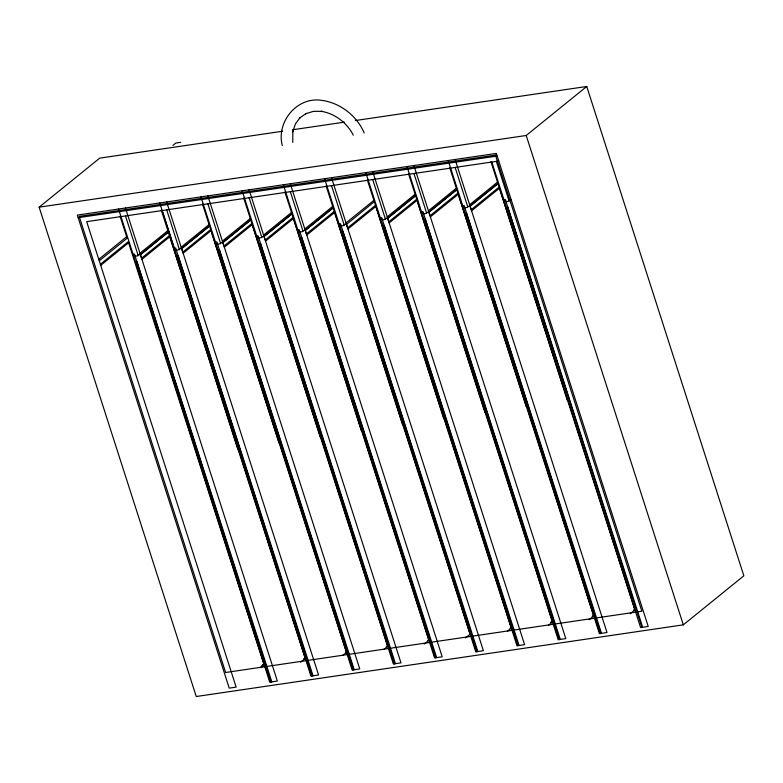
<?xml version="1.0" encoding="UTF-8"?>
<svg xmlns="http://www.w3.org/2000/svg" width="783" height="783" viewBox="0 0 783 783"><rect width="100%" height="100%" fill="white"/><g stroke="black" fill="none" stroke-linecap="round" stroke-linejoin="round"><path stroke-width="1.17" d="M355.306 120.543L586.741 86.482L743.85 575.828L683.314 624.844L196.259 696.518L39.15 207.172L99.686 158.156L282.712 131.221M172.945 145.374L175.842 143.035L180.716 142.31M98.766 259.3L86.678 221.658L491.783 162.042L503.88 199.675L505.299 199.469L506.063 201.74L642.686 627.281L648.226 626.469L496.314 153.429L77.331 215.09L229.233 688.13L236.143 687.112L98.766 259.3L126.66 236.72M99.255 260.798L127.14 238.228L120.063 216.186M100.361 264.272L128.255 241.693L264.037 664.532L260.318 667.537M100.713 265.378L128.608 242.789M167.865 230.652L139.971 253.232L141.566 258.204L169.461 235.624M168.296 232.003L140.411 254.583L138.004 254.935L125.486 215.951M140.46 254.739L168.345 232.159M141.929 259.31L169.813 236.73M209.071 224.584L181.186 247.174L182.782 252.146L210.666 229.566M209.501 225.935L181.617 248.524L179.209 248.877L166.691 209.883M181.666 248.671L209.55 226.091M183.134 253.242L211.018 230.662M250.276 218.526L222.392 241.105L359.769 668.917L352.849 669.935L200.957 196.895M250.717 219.876L222.822 242.456L220.415 242.808L207.896 203.815M251.872 223.498L223.987 246.077L222.871 242.613L250.766 220.033M224.339 247.183L252.234 224.604M291.482 212.457L263.597 235.047L400.974 662.849L394.064 663.867L242.162 190.837M291.922 213.808L264.028 236.388L261.63 236.75L249.102 197.756M293.087 217.429L265.192 240.019L264.086 236.544L291.971 213.965M265.545 241.115L293.439 218.535M332.697 206.399L304.802 228.979L306.398 233.951L334.292 211.371L470.074 634.201L465.425 637.969M305.292 230.486L333.176 207.906L326.1 185.865M306.75 235.057L334.644 212.467M373.902 200.331L346.008 222.91L347.603 227.882L375.497 205.303M346.497 224.418L374.333 201.681M347.965 228.988L375.85 206.409M415.107 194.272L387.213 216.852L388.818 221.824L416.703 199.244M415.538 195.613L387.654 218.203L385.246 218.555L372.728 179.561M387.702 218.349L415.587 195.77M389.171 222.92L417.055 200.34M456.313 188.204L428.428 210.784L430.024 215.756L457.908 193.176M456.743 189.555L428.859 212.134L426.451 212.487L413.933 173.493M428.908 212.291L456.802 189.711M39.15 207.172L526.205 135.488L586.741 86.482M430.376 216.862L458.27 194.282M497.518 182.136L469.634 204.725L471.229 209.697L499.123 187.117M497.959 183.486L470.064 206.066L467.657 206.428L455.138 167.435M470.113 206.223L498.008 183.643M471.581 210.793L499.476 188.214M261.512 666.235L263.401 664.708M260.993 667.566L264.771 664.503M300.594 662.232L305.253 658.464L161.269 210.118M342.729 655.41L346.458 652.396L202.484 204.06M383.934 649.352L387.663 646.337L243.689 197.991M424.21 644.037L428.869 640.269L284.895 191.933M507.56 631.157L511.279 628.142L367.305 179.796M548.766 625.088L552.495 622.074L408.52 173.738M589.041 619.774L593.7 616.015L449.726 167.67M630.246 613.715L634.905 609.947L490.931 161.611M346.458 652.396L345.469 652.542M386.675 646.474L387.663 646.337L386.303 646.533M428.869 640.269L427.89 640.416M509.89 628.348L510.301 628.289M551.506 622.221L550.645 622.436L552.495 622.074L551.134 622.279M592.261 616.309L593.7 616.015L592.34 616.211M634.905 609.947L633.927 610.094M134.921 255.552L133.55 255.757L133.012 254.26L134.441 254.054L135.195 256.325L138.278 255.708L138.004 254.935M162.13 210.549L174.218 248.191L175.646 247.986L176.4 250.257L179.483 249.64L179.209 248.877M217.331 243.425L215.971 243.63L215.433 242.133L216.852 241.918L217.605 244.198L220.689 243.582L220.415 242.808M258.547 237.366L257.176 237.562L256.638 236.065L258.057 235.859L258.821 238.13L261.894 237.513L261.63 236.75M299.752 231.298L298.382 231.494L297.843 229.996L299.263 229.791L300.026 232.062L303.109 231.445L290.317 191.688M340.957 225.23L339.587 225.435L339.049 223.938L340.478 223.732L341.231 226.003L344.314 225.387L331.522 185.63M382.163 219.171L380.792 219.367L380.254 217.87L381.683 217.664L382.437 219.935L385.52 219.318L385.246 218.555M423.368 213.103L422.008 213.309L421.469 211.811L422.889 211.596L423.642 213.876L426.725 213.26L426.451 212.487M464.583 207.045L463.213 207.241L462.675 205.743L464.094 205.537L464.857 207.808L467.931 207.192L467.657 206.428M506.063 201.74L509.146 201.123L496.353 161.367L491.783 162.042M302.835 230.682L305.233 230.329L333.127 207.749L402.56 424.748M344.04 224.613L346.448 224.261M508.872 200.36L511.27 200.008M292.392 129.802L344.422 122.138M78.173 217.703L497.156 156.042M496.353 161.367L498.751 161.014M262.677 664.728L264.037 664.532M303.892 658.66L305.243 658.464L304.264 658.611M633.545 610.153L634.896 609.947M503.88 199.675L504.418 201.172L505.789 200.977M176.126 249.493L174.756 249.689L174.218 248.191M364.193 132.983C357.117 116.256 341.173 103.61 323.252 100.547L322.606 100.537C297.511 95.732 276.017 121.747 282.291 145.53M353.28 135.185C347.133 122.872 335.036 113.633 321.392 111.323L322.038 111.333L313.406 111.362L305.527 113.77L306.27 113.398L299.732 118.008L300.261 117.342L295.436 123.88L292.695 131.867L292.822 131.192L292.773 142.418M264.086 236.544L249.072 189.819M222.871 242.613L207.867 195.887M526.205 135.488L683.314 624.844M504.418 201.172L640.602 627.584L641.972 627.379L507.736 207.055M455.109 159.497L607.011 632.527L600.101 633.545L448.199 160.515M464.857 207.808L601.481 633.349M413.904 165.565L565.806 638.595L558.886 639.613L406.994 166.583M423.642 213.876L560.276 639.408M372.698 171.624L524.6 644.654L517.68 645.681L365.788 172.642M382.437 219.935L519.06 645.476M331.493 177.692L483.395 650.722L476.475 651.74L324.583 178.71M341.231 226.003L477.855 651.534M290.287 183.751L442.189 656.79L435.27 657.808L283.368 184.768M300.026 232.062L436.65 657.603M258.821 238.13L395.444 663.661M217.605 244.198L354.239 669.729M166.662 201.945L318.564 674.975L311.644 676.003L159.752 202.963M176.4 250.257L313.034 675.798M125.456 208.014L277.358 681.044L270.438 682.062L118.546 209.032M135.195 256.325L271.818 681.856M499.955 189.721L567.391 400.495M466.531 213.113L600.767 633.447L599.396 633.643L465.161 213.319M458.75 195.779L526.186 406.553M425.326 219.181L559.561 639.505L558.191 639.711L423.955 219.377M417.545 201.848L484.98 412.621M384.12 225.24L518.346 645.574L516.976 645.769L382.75 225.445M376.329 207.916L443.765 418.69M342.905 231.308L477.141 651.642L475.77 651.838L341.535 231.504M301.7 237.376L435.935 657.7L434.565 657.906L300.329 237.572M293.919 220.043L361.354 430.816M260.494 243.435L394.73 663.769L393.36 663.964L259.124 243.64M252.713 226.101L320.149 436.875M219.289 249.503L353.524 669.827L352.154 670.033L217.919 249.699M211.508 232.169L278.944 442.943M178.084 255.561L312.309 675.895L310.939 676.091L176.713 255.767M170.303 238.238L237.738 449.002M136.868 261.63L271.104 681.954L269.734 682.159L135.498 261.825M495.433 155.142L79.191 216.392L225.631 672.489L641.864 611.229L495.433 155.142"/></g></svg>
